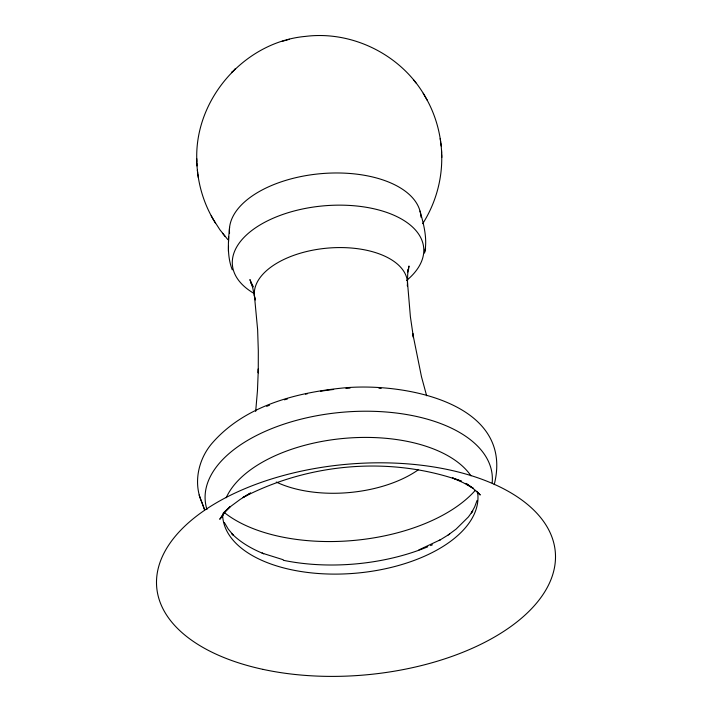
<?xml version="1.0" encoding="UTF-8"?>
<svg xmlns="http://www.w3.org/2000/svg" width="712" height="712" viewBox="0 0 712 712"><rect width="100%" height="100%" fill="white"/><g stroke="black" fill="none" stroke-linecap="round" stroke-linejoin="round"><path stroke-width="1.07" d="M196.859 161.624C193.682 100.045 243.958 41.955 305.412 36.401C352.663 30.42 401.951 55.207 425.251 96.743M441.689 154.584C442.508 178.819 435.744 203.232 422.705 223.657M232.281 269.839C226.986 256.4 228.16 241.448 229.584 227.359M228.41 251.434L228.507 246.281M228.552 241.768L228.65 236.678M424.566 253.098C427.645 239.063 423.827 224.583 420.009 211.081M407.397 286.073L407.691 274.253L408.991 265.994L408.172 270.097M255.67 411.465L257.459 390.692L258.34 368.745L258.26 372.901L258.314 350.767L257.628 329.692L254.371 295.079M494.217 484.641C515.381 401.159 399.752 381.668 341.003 388.2C294.866 392.988 245.159 406.116 213.208 441.974C198.719 457.834 192.845 482.175 201.79 502.2M424.939 251.149L425.562 248.061M222.375 516.449L223.764 512.738M477.084 500.447L474.682 506.846L471.335 512.96L472.768 510.887L468.371 516.974L456.081 529.114L448.151 534.988M407.478 272.011L408.652 268.931L407.798 270.498M221.548 517.766L223.586 512.889M225.054 511.376L219.75 519.297L224.494 512.729L229.825 506.873M229.762 506.837L223.265 513.138L231.026 506.188L240.149 499.432L250.588 492.98L242.81 497.554C309.088 462.933 390.737 455.876 461.367 481.152L452.387 477.841L463.263 482.692L473.186 488.254L465.951 483.395L473.284 488.619L480.271 494.982L476.613 491.2M234.47 69.723L235.423 68.815L231.507 72.642L232.308 71.868M439.073 540.586L449.69 534.036M440.461 539.732L418.878 549.895M282.192 41.332L285.281 40.459M286.224 40.184L289.446 39.276M283.091 559.694L262.096 553.117L263.707 553.749C251.897 548.934 240.558 542.535 231.533 533.404L233.305 535.175L228.16 528.963L224.333 522.457M227.92 239.713L219.981 229.878L213.297 219.465M415.995 82.957L413.423 79.7M222.553 233.26L225.125 236.509M250.98 283.082L253.258 286.838M252.885 286.162L249.921 279.594L252.662 287.506L255.047 299.093M425.367 96.966C436.055 115.228 441.645 136.384 441.787 157.521M196.761 158.687C196.904 179.825 202.493 200.98 213.182 219.243M423.222 93.245L427.36 100.401M211.188 215.807L215.327 222.963M202.012 502.788L204.629 509.863L199.129 495.009M426.639 395.765L421.468 376.666L412.755 333.519L413.45 337.595L410.388 316.715L407.469 282.068M440.221 138.537L440.648 141.866M197.9 174.342L198.328 177.671M440.781 142.818L441.191 146.022M197.358 170.195L197.767 173.39M441.538 150.259L441.645 153.347M196.904 162.861L197.01 165.949M229.558 233.153A96.04 50.748 -5.1 0 1 321.637 173.603A96.04 50.748 -5.1 0 1 420.917 217.115M477.61 492.419A128.044 67.667 -5.1 0 1 356.383 573.151A128.044 67.667 -5.1 0 1 222.642 515.248M226.22 497.724A128.044 67.667 -5.1 0 1 344.225 438.37A128.044 67.667 -5.1 0 1 470.961 475.821M206.961 509.516A144.055 76.122 -5.1 0 1 340.861 412.39A144.055 76.122 -5.1 0 1 492.17 482.896M432.424 544.787A144.055 76.122 -5.1 0 1 430.564 545.597M427.734 546.798A144.055 76.122 -5.1 0 1 283.314 560.282M475.322 490.31A144.055 76.122 -5.1 0 1 353.036 540.515A144.055 76.122 -5.1 0 1 224.138 512.391M266.68 406.365A144.055 76.122 -5.1 0 1 269.545 405.19M284.48 399.824A144.055 76.122 -5.1 0 1 287.577 398.862M305.501 394.154A144.055 76.122 -5.1 0 1 307.468 393.727M320.453 391.28A144.055 76.122 -5.1 0 1 333.652 389.464M345.943 388.36A144.055 76.122 -5.1 0 1 350.046 388.12M378.935 388.2A144.055 76.122 -5.1 0 1 381.16 388.343M418.167 469.893A96.04 50.748 -5.1 0 1 276.265 482.051M255.314 299.992A76.825 40.593 -5.1 0 1 326.719 248.194A76.825 40.593 -5.1 0 1 407.424 285.788M254.211 293.549A96.04 50.748 -5.1 0 1 260.654 224.574A96.04 50.748 -5.1 0 1 389.713 213.511A96.04 50.748 -5.1 0 1 406.579 280.483M263.066 669.387A200.072 105.723 -5.1 0 0 555.351 552.663A200.072 105.723 -5.1 0 0 249.583 486.75A200.072 105.723 -5.1 0 0 263.066 669.387"/></g></svg>
